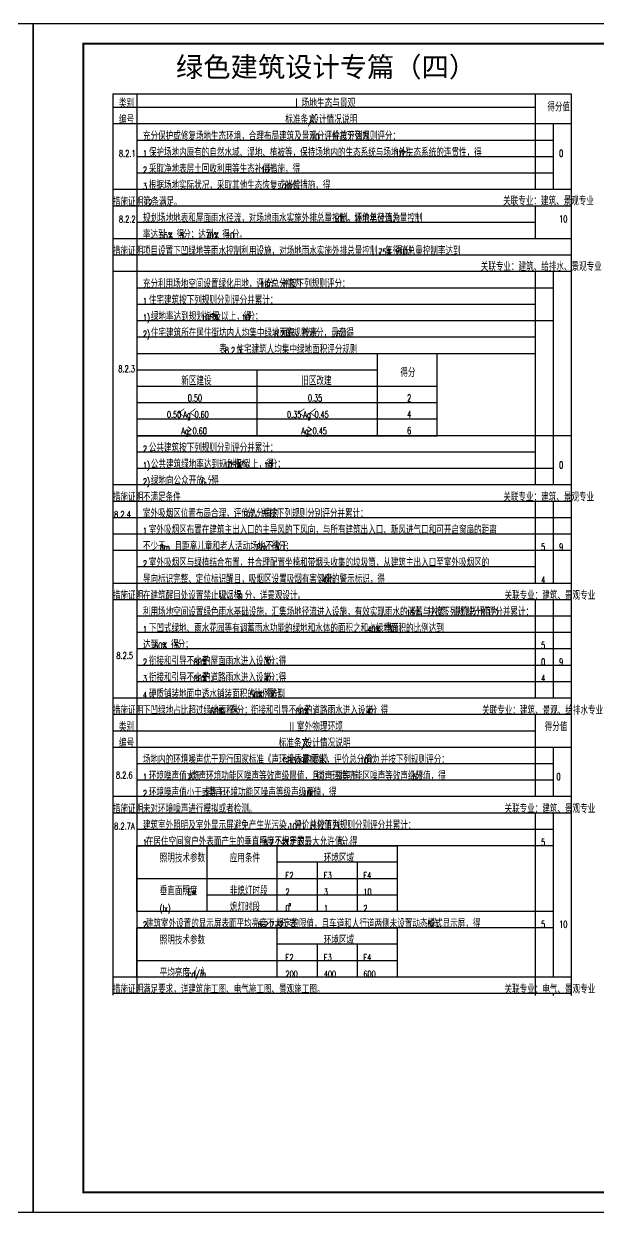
# Model space of a CAD drawing. Extents: x 239 to 336639, y 119 to 59519.
# Drawn here: x 252064 to 280773, y 119 to 59519 of the extents above; entities that cross this region are included whole.
import ezdxf
from ezdxf.enums import TextEntityAlignment as Align

# ---------------------------------------------------------------- set-up
doc = ezdxf.new("R2010")
doc.units = 0
doc.header["$LTSCALE"] = 1000
doc.header["$MEASUREMENT"] = 0
for name, color, linetype in [('A-ANNO-TEXT', 7, 'Continuous'), ('orther', 7, 'Continuous'), ('TK', 4, 'Continuous'), ('石家庄审图', 6, 'Continuous'), ('辅助线', 8, 'Continuous')]:
    doc.layers.add(name, color=color, linetype=linetype)
doc.layers.add('noprint', color=7, linetype='Continuous', plot=False)
doc.styles.add('1', font='simhei.ttf')
doc.styles.add('HZTXT', font='TXT.SHX', dxfattribs={"width": 0.7, "height": 350, "bigfont": 'hztxt.shx'})
doc.styles.add('HZTXT1', font='romans.shx', dxfattribs={"width": 0.7, "bigfont": 'GBHZFS.SHX'})
doc.styles.add('黑体', font='simhei.ttf', dxfattribs={"height": 280})

# ---------------------------------------------------------------- blocks, each defined once
blk = doc.blocks.new('*U3')
at = {"color": 3}
blk.add_lwpolyline([(-84100, 0), (0, 0), (0, 59400), (-84100, 59400)], close=True, dxfattribs=at)
at = {"color": 3, "const_width": 100}
blk.add_lwpolyline([(-81600, 1000), (-1000, 1000), (-1000, 58400), (-81600, 58400)], close=True, dxfattribs=at)
at = {"layer": 'noprint', "color": 6, "style": '黑体', "width": 0.75, "flags": 8}
blk.add_attdef('SETUP', text='', height=350, dxfattribs=at).set_placement((-8382, 321), align=Align.RIGHT)
at = {"layer": 'TK', "color": 4, "style": 'HZTXT1'}
for tag, height, width, p in [('项目负责1', 400, 0.6, (-4500, 19196)), ('项目负责2', 400, 0.6, (-4500, 18296)), ('专责', 400, 0.6, (-4500, 17396)), ('审定', 400, 0.6, (-4500, 16496)), ('审核', 400, 0.6, (-4500, 15596)), ('校对', 400, 0.6, (-4500, 14696)), ('设计', 400, 0.6, (-4500, 13796)), ('绘图', 400, 0.6, (-4500, 12896)), ('建设单位', 450, 0.6, (-4500, 11050)), ('工号', 400, 0.5, (-5501, 3507)), ('版次', 400, 0.7, (-2138, 3498)), ('阶段', 400, 0.7, (-2138, 2498)), ('比例', 400, 0.7, (-5491, 1513)), ('日期', 400, 0.7, (-2138, 1498))]:
    blk.add_attdef(tag, text='', height=height, dxfattribs=dict(at, width=width)).set_placement(p, align=Align.MIDDLE)
at = {"layer": 'TK', "color": 1, "lineweight": -3, "style": 'HZTXT1', "width": 0.6}
blk.add_attdef('工程名称', text='', height=450, dxfattribs=at).set_placement((-4500, 9050), align=Align.MIDDLE)
at = {"layer": 'TK', "color": 4, "lineweight": -3, "style": 'HZTXT1', "width": 0.6}
blk.add_attdef('子项名称', text='', height=450, dxfattribs=at).set_placement((-4500, 7050), align=Align.MIDDLE)
at = {"layer": 'TK', "color": 1, "lineweight": -3, "style": 'HZTXT1', "width": 0.6}
blk.add_attdef('图名', text='', height=400, dxfattribs=at).set_placement((-4558, 4958), align=Align.MIDDLE_CENTER)
at = {"layer": 'TK', "color": 1, "style": 'HZTXT1', "width": 0.7}
blk.add_attdef('图号', text='', height=400, dxfattribs=at).set_placement((-5491, 2513), align=Align.MIDDLE)

msp = doc.modelspace()

# ---------------------------------------------------------------- linework, layer by layer
at = {"layer": 'orther'}
for p, q in [((269719, 42210, -8191809), (257719, 42210, -8191809)), ((272719, 41390, -8191809), (257719, 41390, -8191809)), ((272719, 40570, -8191809), (257719, 40570, -8191809)), ((272719, 39750, -8191809), (257719, 39750, -8191809)), ((270719, 17610, -49150854), (264719, 17610, -49150854)), ((270719, 16790, -49150854), (257719, 16790, -49150854)), ((270719, 15970, -49150854), (261219, 15970, -49150854)), ((270719, 13510, -49150854), (264719, 13510, -49150854)), ((270719, 12690, -49150854), (257719, 12690, -49150854)), ((270719, 11870, -49150854), (261219, 11870, -49150854))]:
    msp.add_line(p, q, dxfattribs=at)
for points, elevation in [([(257719, 43030), (257719, 38930), (272719, 38930), (272719, 43030)], -8191809), ([(257719, 15150), (257719, 18430), (270719, 18430), (270719, 15150)], -49150854), ([(257719, 11870), (257719, 14330), (270719, 14330), (270719, 11870)], -49150854)]:
    msp.add_lwpolyline(points, close=True, dxfattribs=dict(at, elevation=elevation))
for points, elevation in [([(269719, 43030), (269719, 38930)], -8191809), ([(263719, 42210), (263719, 38930)], -8191809), ([(261219, 18430), (261219, 15150)], -49150854), ([(264719, 18430), (264719, 15150)], -49150854), ([(270719, 18430), (270719, 15150)], -49152354), ([(266719, 17610), (266719, 15150)], -49152354), ([(268719, 17610), (268719, 15150)], -49152354), ([(264719, 14330), (264719, 11870)], -49150854), ([(266719, 13510), (266719, 11870)], -49152354), ([(268719, 13510), (268719, 11870)], -49152354)]:
    msp.add_lwpolyline(points, dxfattribs=dict(at, elevation=elevation))
at = {"layer": '石家庄审图'}
msp.add_line((256519, 56009), (279419, 56009), dxfattribs=at)
at = {"layer": '辅助线'}
for p, q in [((277619, 55330, 0), (256519, 55330)), ((279419, 54510, -1728447), (256519, 54510, -4939099)), ((278519, 53690, 0), (257719, 53690, 0)), ((278519, 52870, -4776983), (257719, 52870, -4776983)), ((278519, 52050, 0), (257719, 52050, 0)), ((279419, 51230, 4776983), (256519, 51230, 4776983)), ((279419, 50410, 0), (256519, 50410, 0)), ((277619, 49590, 0), (257719, 49590, 0)), ((279419, 48770, 0), (256519, 48770, 0)), ((279419, 47950, 0), (256519, 47950)), ((279419, 47130, 0), (256519, 47130)), ((278519, 46310, 0), (257719, 46310)), ((277619, 45490, 0), (257719, 45490)), ((278519, 44670, 0), (257719, 44670)), ((277619, 43850, 0), (257719, 43850)), ((277619, 43030, 0), (257719, 43030)), ((279419, 38930), (257719, 38930, 0)), ((277619, 38110, 0), (257719, 38110, 0)), ((278519, 37290, 0), (257719, 37290, 0)), ((279419, 36470, 0), (256519, 36470, 0)), ((279419, 35650), (256519, 35650)), ((279419, 35650, 0), (256519, 35650, 0)), ((279419, 34830, 0), (256519, 34830, 0)), ((278519, 34830, -49150854), (257719, 34830, -49150854)), ((279419, 34010, 0), (256519, 34010, 0)), ((277619, 34010, -49150854), (257719, 34010, -49150854)), ((279419, 33190, 0), (256519, 33190, 0)), ((278519, 33190, -49150854), (257719, 33190, -49150854)), ((277619, 32370, -49150854), (257719, 32370, -49150854)), ((279419, 31550, -49150854), (256519, 31550, -49150854)), ((279419, 30730, -49150854), (256519, 30730, -49150854)), ((279419, 30730, -49150854), (256519, 30730, -49150854)), ((279419, 29910, -49150854), (257719, 29910, -49150854)), ((279419, 29090, -49150854), (257719, 29090, -49150854)), ((279419, 28270, -49150854), (257719, 28270, -49150854)), ((279419, 27450, -49150854), (257719, 27450, -49150854)), ((279419, 26630, -49150854), (257719, 26630, -49150854)), ((279419, 25810, -49150854), (256519, 25810, -49150854)), ((279419, 24990, -49150854), (256519, 24990, -49150854)), ((277619, 24170, -49150854), (256519, 24170, -49150854)), ((279419, 23350, -49150854), (256519, 23350, -49150854)), ((278519, 22530, -49150854), (257719, 22530, -49150854)), ((278519, 21710, -49150854), (257719, 21710, -49150854)), ((279419, 20890, -49150854), (256519, 20890, -49150854)), ((279419, 20070, -49150854), (256519, 20070, -49150854)), ((278519, 19250, -49150854), (257719, 19250, -49150854)), ((277619, 18430, -49150854), (257719, 18430, -49150854)), ((278519, 18430, -49150854), (257719, 18430, -49150854)), ((278519, 15150, -49150854), (257719, 15150, -49150854)), ((278519, 14330, -49150854), (257719, 14330, -49150854)), ((279419, 11870, -49150854), (256519, 11870, -49150854)), ((279419, 11050, -49150854), (256519, 11050, -49150854))]:
    msp.add_line(p, q, dxfattribs=at)
at = {"layer": '辅助线', "color": 3}
for points, elevation in [([(256519, 56009), (256519, 33190)], 0), ([(256519, 35650), (256519, 10969)], -40959045), ([(279419, 35650), (279419, 10950)], -49150854)]:
    msp.add_lwpolyline(points, dxfattribs=dict(at, elevation=elevation))
at = {"layer": '辅助线'}
for points, elevation in [([(257719, 56009), (257719, 33190)], 0), ([(277619, 56009), (277619, 51230)], 0), ([(278519, 54510), (278519, 51230)], 0), ([(277619, 50410), (277619, 48770)], 0), ([(277619, 47130), (277619, 36470)], 0), ([(278519, 47130), (278519, 36470)], 0), ([(257719, 35650), (257719, 11050)], -49150854), ([(277619, 35650), (277619, 31550)], -49150854), ([(277619, 35650), (277619, 33190)], 0), ([(278519, 35650), (278519, 31550)], 0), ([(277619, 30730), (277619, 25810)], -49150854), ([(278519, 30730), (278519, 25810)], -49150854), ([(277619, 24990), (277619, 20890)], -49150854), ([(278519, 23350), (278519, 20890)], -49150854), ([(277619, 20070), (277619, 10950)], -49150854), ([(278519, 20070), (278519, 11870)], -49150854), ([(278519, 11050), (278519, 10950)], -49150854)]:
    msp.add_lwpolyline(points, dxfattribs=dict(at, elevation=elevation))
at = {"layer": '辅助线', "color": 3}
msp.add_lwpolyline([(279419, 56009), (279419, 33190)], dxfattribs=at)

# ---------------------------------------------------------------- block references
at = {"layer": '石家庄审图'}
for p in [(252539, 119), (336639, 119)]:
    msp.add_blockref('*U3', p, dxfattribs=at)

# ---------------------------------------------------------------- texts
at = {"layer": 'A-ANNO-TEXT', "style": '1'}
msp.add_text('绿色建筑设计专篇（四）', height=1000, dxfattribs=at).set_placement((259670, 56860))
at = {"layer": 'A-ANNO-TEXT', "color": 3, "style": 'HZTXT'}
for s, height, width, p in [('类别', 400, 0.7, (256819, 55330, 0)), ('Ⅰ', 407, 0.7, (265502, 55330, 0)), ('场地生态与景观', 407.3, 0.7, (265943, 55330, 0)), ('得分值', 400, 0.7, (278234, 55143, 0)), ('编号', 400, 0.7, (256819, 54510, 0)), ('标准条文', 406, 0.7, (265130, 54510, 0)), ('/', 325, 0.6125, (266267, 54510, 0)), ('设计情况说明', 406, 0.7, (266429, 54510, 0)), ('充分保护或修复场地生态环境，合理布局建筑及景观，评价总分值为', 400, 0.7, (258019, 53690, 8191809)), ('分，并按下列规则评分：', 400, 0.7, (266709, 53690, 8191809)), ('10', 320, 0.6125, (266419, 53690, 8191809)), ('8.2.1', 325, 0.6125, (256819, 52870, 0)), ('1', 320, 0.6125, (258019, 52870, 8191809)), ('保护场地内原有的自然水域、湿地、植被等，保持场地内的生态系统与场地外生态系统的连贯性，得', 400, 0.7, (258316, 52870, 8191809)), ('10', 320, 0.6125, (270636, 52870, 8191809)), ('分。', 400, 0.7, (270927, 52870, 8191809)), ('2', 320, 0.6125, (258019, 52050, 8191809)), ('采取净地表层土回收利用等生态补偿措施，得', 400, 0.7, (258316, 52050, 8191809)), ('10', 320, 0.6125, (263916, 52050, 8191809)), ('分。', 400, 0.7, (264207, 52050, 8191809)), ('3', 320, 0.6125, (258019, 51230, 8191809)), ('根据场地实际状况，采取其他生态恢复或补偿措施，得', 400, 0.7, (258316, 51230, 8191809)), ('10', 320, 0.6125, (265036, 51230, 8191809)), ('分。', 400, 0.7, (265327, 51230, 8191809)), ('8.2.2', 325, 0.6125, (256819, 49590, 0)), ('规划场地地表和屋面雨水径流，对场地雨水实施外排总量控制，评价总分值为', 400, 0.7, (258019, 49590, 8191809)), ('10', 320, 0.6125, (267539, 49590, 8191809)), ('分。场地年径流总量控制', 400, 0.7, (267829, 49590, 8191809)), ('10', 350, 0.6125, (278819, 49590, 7408322596)), ('率达到', 400, 0.7, (258019, 48770, 8191809)), ('55%%%', 320, 0.6125, (258859, 48770, 8191809)), ('，得', 400, 0.7, (259323, 48770, 8191809)), ('5', 320, 0.6125, (259883, 48770, 8191809)), ('分；达到', 400, 0.7, (260028, 48770, 8191809)), ('70%%%', 320, 0.6125, (261148, 48770, 8191809)), ('，得', 400, 0.7, (261613, 48770, 8191809)), ('10', 320, 0.6125, (262173, 48770, 8191809)), ('分。', 400, 0.7, (262463, 48770, 8191809)), ('充分利用场地空间设置绿化用地，评价总分值为', 400, 0.7, (258019, 46310, 8191809)), ('16', 320, 0.6125, (263899, 46310, 8191809)), ('分，并按下列规则评分：', 400, 0.7, (264189, 46310, 8191809)), ('1', 320, 0.6125, (258019, 45490, 8191809)), ('住宅建筑按下列规则分别评分并累计：', 400, 0.7, (258316, 45490, 8191809)), ('1)', 320, 0.6125, (258019, 44670, 8191809)), ('绿地率达到规划指标', 400, 0.7, (258418, 44670, 8191809)), ('105%%%', 320, 0.6125, (260938, 44670, 8191809)), ('及以上，得', 400, 0.7, (261548, 44670, 8191809)), ('10', 320, 0.6125, (262948, 44670, 8191809)), ('分；', 400, 0.7, (263238, 44670, 8191809)), ('2)', 320, 0.6125, (258019, 43850, 8191809)), ('住宅建筑所在居住街坊内人均集中绿地面积，按表', 400, 0.7, (258418, 43850, 8191809)), ('8.2.3', 320, 0.6125, (264578, 43850, 8191809)), ('的规则评分，最高得', 400, 0.7, (265159, 43850, 8191809)), ('6', 320, 0.6125, (267679, 43850, 8191809)), ('分。', 400, 0.7, (267824, 43850, 8191809)), ('表', 400, 0.7, (261833, 43030, 8191809)), ('住宅建筑人均集中绿地面积评分规则', 400, 0.7, (262693, 43030, 8191809)), ('8.2.3', 320, 0.6125, (262113, 43030, 8191809)), ('8.2.3', 325, 0.6125, (256789, 42111, 0)), ('得分', 400, 0.7, (270886, 41871, -8191809)), ('新区建设', 400, 0.7, (259933, 41461, -8191809)), ('旧区改建', 400, 0.7, (265933, 41461, -8191809)), ('0.50', 350, 0.6125, (260263, 40641, -8191809)), ('0.35', 350, 0.6125, (266263, 40641, -8191809)), ('2', 350, 0.6125, (271223, 40641, -8191809)), ('0.50', 329.7, 0.6125, (259224, 39821, -8191809)), ('＜', 412, 0.7, (259747, 39821, -8191809)), ('Ag', 329.7, 0.6125, (260036, 39821, -8191809)), ('＜', 412, 0.7, (260312, 39821, -8191809)), ('0.60', 329.7, 0.6125, (260601, 39821, -8191809)), ('0.35', 329.7, 0.6125, (265224, 39821, -8191809)), ('＜', 412, 0.7, (265747, 39821, -8191809)), ('Ag', 329.7, 0.6125, (266036, 39821, -8191809)), ('＜', 412, 0.7, (266312, 39821, -8191809)), ('0.45', 329.7, 0.6125, (266601, 39821, -8191809)), ('4', 350, 0.6125, (271223, 39821, -8191809)), ('Ag', 332.2, 0.6125, (259933, 39001, -8191809)), ('≥', 415, 0.7, (260212, 39001, -8191809)), ('0.60', 332.2, 0.6125, (260502, 39001, -8191809)), ('Ag', 332.2, 0.6125, (265933, 39001, -8191809)), ('≥', 415, 0.7, (266212, 39001, -8191809)), ('0.45', 332.2, 0.6125, (266502, 39001, -8191809)), ('6', 350, 0.6125, (271223, 39001, -8191809)), ('2', 320, 0.6125, (258019, 38110, 8191809)), ('公共建筑按下列规则分别评分并累计：', 400, 0.7, (258316, 38110, 8191809)), ('1)', 320, 0.6125, (258019, 37290, 8191809)), ('公共建筑绿地率达到规划指标', 400, 0.7, (258418, 37290, 8191809)), ('105%%%', 320, 0.6125, (262058, 37290, 8191809)), ('及以上，得', 400, 0.7, (262668, 37290, 8191809)), ('10', 320, 0.6125, (264068, 37290, 8191809)), ('分；', 400, 0.7, (264358, 37290, 8191809)), ('2)', 320, 0.6125, (258019, 36470, 8191809)), ('绿地向公众开放，得', 400, 0.7, (258418, 36470, 8191809)), ('分。', 400, 0.7, (261236, 36470, 8191809)), ('6', 320, 0.6125, (260938, 36470, 8191809)), ('8.2.4', 325, 0.6125, (256579, 34830, -49150854)), ('室外吸烟区位置布局合理，评价总分值为', 400, 0.7, (258019, 34830, -40959045)), ('9', 320, 0.6125, (263059, 34830, -40959045)), ('分，并按下列规则分别评分并累计：', 400, 0.7, (263204, 34830, -40959045)), ('室外吸烟区布置在建筑主出入口的主导风的下风向，与所有建筑出入口、新风进气口和可开启窗扇的距离', 400, 0.7, (258316, 34010, -40959045)), ('1', 320, 0.6125, (258019, 34010, -40959045)), ('不少于', 400, 0.7, (258019, 33190, -40959045)), ('8m', 320, 0.6125, (258859, 33190, -40959045)), ('，且距离儿童和老人活动场地不少于', 400, 0.7, (259222, 33190, -40959045)), ('8m', 320, 0.6125, (263702, 33190, -40959045)), ('，得', 400, 0.7, (264065, 33190, -40959045)), ('5', 320, 0.6125, (264625, 33190, -40959045)), ('分；', 400, 0.7, (264770, 33190, -40959045)), ('2', 320, 0.6125, (258019, 32370, -40959045)), ('室外吸烟区与绿植结合布置，并合理配置坐椅和带烟头收集的垃圾筒，从建筑主出入口至室外吸烟区的', 400, 0.7, (258316, 32370, -40959045)), ('导向标识完整、定位标识醒目，吸烟区设置吸烟有害健康的警示标识，得', 400, 0.7, (258019, 31550, -40959045)), ('4', 320, 0.6125, (266979, 31550, -40959045)), ('分。', 400, 0.7, (267124, 31550, -40959045)), ('利用场地空间设置绿色雨水基础设施，汇集场地径流进入设施，有效实现雨水的滞蓄与入渗，评价总分值为', 400, 0.7, (258019, 29910, -49150854)), ('分，并按下列规则分别评分并累计：', 400, 0.7, (271469, 29910, -49150854)), ('15', 320, 0.6125, (271179, 29910, -49150854)), ('1', 320, 0.6125, (258019, 29090, -49150854)), ('下凹式绿地、雨水花园等有调蓄雨水功能的绿地和水体的面积之和占绿地面积的比例达到', 400, 0.7, (258316, 29090, -49150854)), ('40%%%', 320, 0.6125, (269236, 29090, -49150854)), ('，得', 400, 0.7, (269701, 29090, -49150854)), ('3', 320, 0.6125, (270261, 29090, -49150854)), ('分；', 400, 0.7, (270406, 29090, -49150854)), ('达到', 400, 0.7, (258019, 28270, -49150854)), ('60%%%', 320, 0.6125, (258579, 28270, -49150854)), ('，得', 400, 0.7, (259043, 28270, -49150854)), ('5', 320, 0.6125, (259603, 28270, -49150854)), ('分；', 400, 0.7, (259748, 28270, -49150854)), ('8.2.5', 325, 0.6125, (256692, 27779, -49150854)), ('2', 320, 0.6125, (258019, 27450, -49150854)), ('衔接和引导不少于', 400, 0.7, (258316, 27450, -49150854)), ('80%%%', 320, 0.6125, (260556, 27450, -49150854)), ('的屋面雨水进入设施，得', 400, 0.7, (261021, 27450, -49150854)), ('3', 320, 0.6125, (264101, 27450, -49150854)), ('分；', 400, 0.7, (264246, 27450, -49150854)), ('3', 320, 0.6125, (258019, 26630, -49150854)), ('衔接和引导不少于', 400, 0.7, (258316, 26630, -49150854)), ('80%%%', 320, 0.6125, (260556, 26630, -49150854)), ('的道路雨水进入设施，得', 400, 0.7, (261021, 26630, -49150854)), ('4', 320, 0.6125, (264101, 26630, -49150854)), ('分；', 400, 0.7, (264246, 26630, -49150854)), ('硬质铺装地面中透水铺装面积的比例达到', 400, 0.7, (258316, 25810, -49150854)), ('，得', 400, 0.7, (263821, 25810, -49150854)), ('分。', 400, 0.7, (264526, 25810, -49150854)), ('4', 320, 0.6125, (258019, 25810, -49150854)), ('50%%%', 320, 0.6125, (263356, 25810, -49150854)), ('3', 320, 0.6125, (264381, 25810, -49150854)), ('类别', 400, 0.7, (256819, 24170, -49150854)), ('Ⅱ', 408, 0.7, (265265, 24170, -49150854)), ('室外物理环境', 408.1, 0.7, (265706, 24170, -49150854)), ('得分值', 400, 0.7, (278100, 24170, -49150854)), ('编号', 400, 0.7, (256819, 23350, -49150854)), ('标准条文', 406, 0.7, (264799, 23350, -49150854)), ('设计情况说明', 406, 0.7, (266098, 23350, -49150854)), ('/', 325, 0.6125, (265936, 23350, -49150854)), ('场地内的环境噪声优于现行国家标准《声环境质量标准》', 400, 0.7, (258019, 22530, -49150854)), ('GB', 320, 0.6125, (265019, 22530, -49150854)), ('3096', 320, 0.6125, (265476, 22530, -49150854)), ('的要求，评价总分值为', 400, 0.7, (266057, 22530, -49150854)), ('10', 320, 0.6125, (268857, 22530, -49150854)), ('分，并按下列规则评分：', 400, 0.7, (269147, 22530, -49150854)), ('8.2.6', 325, 0.6125, (256669, 21805, -49150854)), ('0', 350, 0.6125, (278684, 21710, -49150854)), ('照明技术参数', 400, 0.7, (258859, 17610, -49150854)), ('应用条件', 400, 0.7, (262359, 17610, -49150854)), ('环境区域', 400, 0.7, (267058, 17610, -49150854)), ('E2', 320, 0.6125, (265144, 16790, -49150854)), ('E3', 320, 0.6125, (267058, 16790, -49150854)), ('E4', 320, 0.6125, (269036, 16790, -49150854)), ('垂直面照度', 400, 0.7, (258859, 15970, -49150854)), ('Ew', 320, 0.6125, (260259, 15970, -49150854)), ('非熄灯时段', 400, 0.7, (262359, 15970, -49150854)), ('2', 320, 0.6125, (265144, 15970, -49150854)), ('3', 320, 0.6125, (267058, 15970, -49150854)), ('10', 320, 0.6125, (269036, 15970, -49150854)), ('(lx)', 320, 0.6125, (258859, 15150, -49150854)), ('熄灯时段', 400, 0.7, (262359, 15150, -49150854)), ('0', 320, 0.6125, (265144, 15150, -49149354)), ('°', 400, 0.7, (265290, 15150, -49149354)), ('1', 320, 0.6125, (267058, 15150, -49149354)), ('2', 320, 0.6125, (269036, 15150, -49149354)), ('照明技术参数', 400, 0.7, (258859, 13510, -49150854)), ('环境区域', 400, 0.7, (267058, 13510, -49150854)), ('E2', 320, 0.6125, (265144, 12690, -49150854)), ('E3', 320, 0.6125, (267058, 12690, -49150854)), ('E4', 320, 0.6125, (269036, 12690, -49150854)), ('平均亮度（', 400, 0.7, (258859, 11870, -49150854)), ('cd/m', 320, 0.6125, (260259, 11870, -49150854)), ('2', 160, 0.6125, (260905, 12070, -49150854)), ('）', 400, 0.7, (260956, 11870, -49150854)), ('200', 320, 0.6125, (265144, 11870, -49149354)), ('400', 320, 0.6125, (267058, 11870, -49149354)), ('600', 320, 0.6125, (269036, 11870, -49149354))]:
    msp.add_text(s, height=height, dxfattribs=dict(at, width=width)).set_placement(p)
at = {"layer": 'A-ANNO-TEXT', "color": 1, "style": 'HZTXT', "width": 0.6125}
for s, p in [('0', (278819, 52870, 0)), ('0', (278819, 37283, 0)), ('5', (277919, 33190, 3852201294)), ('9', (278819, 33190, 3852201294)), ('4', (277919, 31550, 3852201294)), ('5', (277919, 28270, 4424440751)), ('9', (278819, 27450, 4424440751)), ('5', (277919, 18430, 5160177201)), ('5', (277919, 14330, 5160177201)), ('10', (278819, 14330, 5160177201))]:
    msp.add_text(s, height=350, dxfattribs=at).set_placement(p)
at = {"layer": 'A-ANNO-TEXT', "color": 2, "style": 'HZTXT'}
for s, height, width, p in [('措施证明', 400, 0.7, (256519, 50410, 8190609)), ('第', 400, 0.7, (258019, 50410, 8191809)), ('2', 320, 0.6125, (258299, 50410, 8191809)), ('条满足。', 400, 0.7, (258444, 50410, 8191809)), ('措施证明', 400, 0.7, (256519, 47950, 8190609)), ('项目设置下凹绿地等雨水控制利用设施，对场地雨水实施外排总量控制，年径流总量控制率达到', 400, 0.7, (258019, 47950, 8191809)), ('75%%%', 320, 0.6125, (269779, 47950, 8191809)), ('。得', 400, 0.7, (270243, 47950, 8191809)), ('10', 320, 0.6125, (270803, 47950, 8191809)), ('分', 400, 0.7, (271094, 47950, 8191809)), ('措施证明', 400, 0.7, (256519, 35650, 8190609)), ('不满足条件', 400, 0.7, (258019, 35650, 8191809)), ('措施证明', 400, 0.7, (256519, 30730, -40960245)), ('在建筑醒目处设置禁止吸烟标', 400, 0.7, (258019, 30730, -49150854)), ('识，得', 400, 0.7, (261811, 30730, -49150854)), ('9', 320, 0.6125, (262804, 30730, -49150854)), ('分，详景观设计。', 400, 0.7, (263101, 30730, -49150854)), ('措施证明', 400, 0.7, (256519, 24990, -40960245)), ('下凹绿地占比超过绿地面积', 400, 0.7, (258019, 24990, -49150854)), ('60%', 320, 0.6125, (261379, 24990, -49150854)), ('，得', 400, 0.7, (261996, 24990, -49150854)), ('5', 320, 0.6125, (262556, 24990, -49150854)), ('分；', 400, 0.7, (262701, 24990, -49150854)), ('衔接和引导不少于', 400, 0.7, (263413, 24990, -49150854)), ('80%%%', 320, 0.6125, (265653, 24990, -49150854)), ('的道路雨水进入设施，得', 400, 0.7, (266118, 24990, -49150854)), ('4', 320, 0.6125, (269198, 24990, -49150854)), ('分', 400, 0.7, (269343, 24990, -49150854)), ('措施证明', 400, 0.7, (256519, 20070, -40960245)), ('未对环境噪声进行模拟或者检测。', 400, 0.7, (258019, 20070, -49150854)), ('措施证明', 400, 0.7, (256519, 11050, -40960245)), ('满足要求，详建筑施工图、电气施工图、景观施工图。', 400, 0.7, (258019, 11050, -49150854))]:
    msp.add_text(s, height=height, dxfattribs=dict(at, width=width)).set_placement(p)
at = {"layer": 'A-ANNO-TEXT', "color": 4, "style": 'HZTXT', "width": 0.7}
for s, p in [('关联专业：建筑、景观专业', (276021, 50448, 0)), ('关联专业：建筑、给排水、景观专业', (274901, 47168, 0)), ('关联专业：建筑、景观专业', (276031, 35650, 0)), ('关联专业：建筑、景观专业', (276090, 30730, -47626591)), ('关联专业：建筑、景观、给排水专业', (274970, 24990, -47626591)), ('关联专业：建筑、景观专业', (276090, 20070, -47626591)), ('关联专业：电气、景观专业', (276090, 11050, -47626591))]:
    msp.add_text(s, height=400, dxfattribs=at).set_placement(p)
at = {"layer": 'A-ANNO-TEXT', "style": 'HZTXT', "width": 0.6125}
for s, p in [('0', (277919, 27450, 4424440751)), ('4', (277919, 26630, 4424440751))]:
    msp.add_text(s, height=350, dxfattribs=at).set_placement(p)
at = {"layer": 'A-ANNO-TEXT', "color": 6, "style": 'HZTXT'}
for s, height, width, p in [('1', 320, 0.6125, (258019, 21710, -49150854)), ('环境噪声值大于', 400, 0.7, (258316, 21710, -49150854)), ('2', 320, 0.6125, (260276, 21710, -49150854)), ('类声环境功能区噪声等效声级限值，且小于或等于', 400, 0.7, (260422, 21710, -49150854)), ('3', 320, 0.6125, (266582, 21710, -49150854)), ('类声环境功能区噪声等效声级限值，得', 400, 0.7, (266727, 21710, -49150854)), ('5', 320, 0.6125, (271487, 21710, -49150854)), ('分。', 400, 0.7, (271632, 21710, -49150854)), ('2', 320, 0.6125, (258019, 20890, -49150854)), ('环境噪声值小于或等于', 400, 0.7, (258316, 20890, -49150854)), ('2', 320, 0.6125, (261116, 20890, -49150854)), ('类声环境功能区噪声等级声级限值，得', 400, 0.7, (261262, 20890, -49150854)), ('10', 320, 0.6125, (266022, 20890, -49150854)), ('分。', 400, 0.7, (266312, 20890, -49150854)), ('建筑室外照明及室外显示屏避免产生光污染，评价总分值为', 400, 0.7, (258019, 19250, -49150854)), ('分，并按下列规则分别评分并累计：', 400, 0.7, (265589, 19250, -49150854)), ('8.2.7A', 325, 0.6125, (256579, 19250, -49150854)), ('10', 320, 0.6125, (265299, 19250, -49150854)), ('1', 320, 0.6125, (258019, 18430, -49150854)), ('在居住空间窗户外表面产生的垂直照度不大于表', 400, 0.7, (258164, 18430, -49150854)), ('8.2.7-1', 320, 0.6125, (264044, 18430, -49150854)), ('规定的最大允许值，得', 400, 0.7, (264959, 18430, -49150854)), ('5', 320, 0.6125, (267759, 18430, -49150854)), ('分。', 400, 0.7, (267904, 18430, -49150854)), ('2', 320, 0.6125, (258019, 14330, -49150854)), ('建筑室外设置的显示屏表面平均亮度不大于表', 400, 0.7, (258164, 14330, -49150854)), ('8.2.7-2', 320, 0.6125, (263764, 14330, -49150854)), ('规定的限值，且车道和人行道两侧未设置动态模式显示屏，得', 400, 0.7, (264679, 14330, -49150854)), ('5', 320, 0.6125, (272239, 14330, -49150854)), ('分。', 400, 0.7, (272384, 14330, -49150854))]:
    msp.add_text(s, height=height, dxfattribs=dict(at, width=width)).set_placement(p)

doc.saveas('drawing.dxf')
